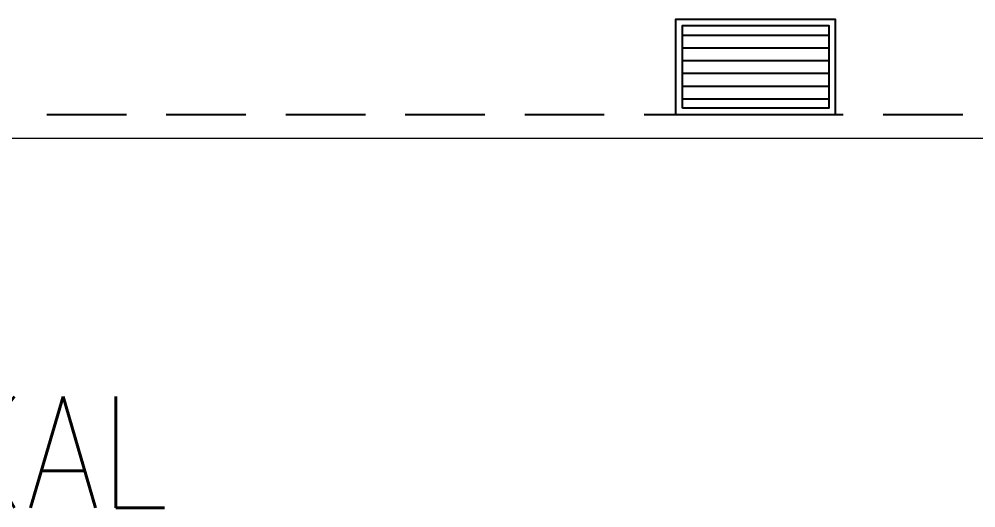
# Model space of a CAD drawing. Header units: inches. Extents: x -86493719 to 430035, y 21644 to 1519532.
# Drawn here: x 45397 to 48401, y 46344 to 47879 of the extents above; entities that cross this region are included whole.
import ezdxf
from ezdxf.enums import TextEntityAlignment as Align

# ---------------------------------------------------------------- set-up
doc = ezdxf.new("R2010")
doc.units = ezdxf.units.IN
doc.header["$MEASUREMENT"] = 0
doc.linetypes.add('DASHED2', pattern=[0.375, 0.25, -0.125])
doc.layers.add('drain', color=8, linetype='Continuous')
doc.layers.add('MSGRATING', color=8, linetype='Continuous')
doc.layers.add('LW', color=8, linetype='Continuous', lineweight=20)
doc.layers.add('t3', color=8, linetype='Continuous', lineweight=25)
doc.styles.add('LAILA', font='romans.shx', dxfattribs={"width": 0.85})

msp = doc.modelspace()

# ---------------------------------------------------------------- linework, layer by layer
at = {"layer": 'drain', "linetype": 'DASHED2', "ltscale": 1000}
msp.add_lwpolyline([(48284.3, 84028.6), (59359.3, 84028.6), (59359.3, 81528.6), (63359.3, 81528.6), (63359.3, 66078.6), (61359.3, 66078.6), (61359.3, 63103.6), (64859.3, 63103.6), (64859.3, 54578.6), (63359.3, 54578.6), (63359.3, 47578.6), (38409.3, 47578.6), (38409.3, 58028.6)], dxfattribs=at)
at = {"layer": 'LW'}
msp.add_lwpolyline([(51734.3, 47503.6), (38334.3, 47503.6), (38334.3, 58103.6)], dxfattribs=at)
at = {"layer": 'MSGRATING'}
for p, q in [((47479.3, 47828.6), (47939.3, 47828.6)), ((47479.3, 47788.6), (47939.3, 47788.6)), ((47479.3, 47748.6), (47939.3, 47748.6)), ((47479.3, 47708.6), (47939.3, 47708.6)), ((47479.3, 47668.6), (47939.3, 47668.6)), ((47479.3, 47628.6), (47939.3, 47628.6))]:
    msp.add_line(p, q, dxfattribs=at)
for points in [[(47459.3, 47578.6), (47459.3, 47878.6), (47959.3, 47878.6), (47959.3, 47578.6)], [(47479.3, 47598.6), (47479.3, 47858.6), (47939.3, 47858.6), (47939.3, 47598.6)]]:
    msp.add_lwpolyline(points, close=True, dxfattribs=at)

# ---------------------------------------------------------------- texts
at = {"layer": 't3', "style": 'LAILA', "width": 0.85}
msp.add_text('TEMPAT LETAK MOTOSIKAL', height=350, dxfattribs=at).set_placement((40703, 46693.9), align=Align.TOP_LEFT)

doc.saveas('drawing.dxf')
